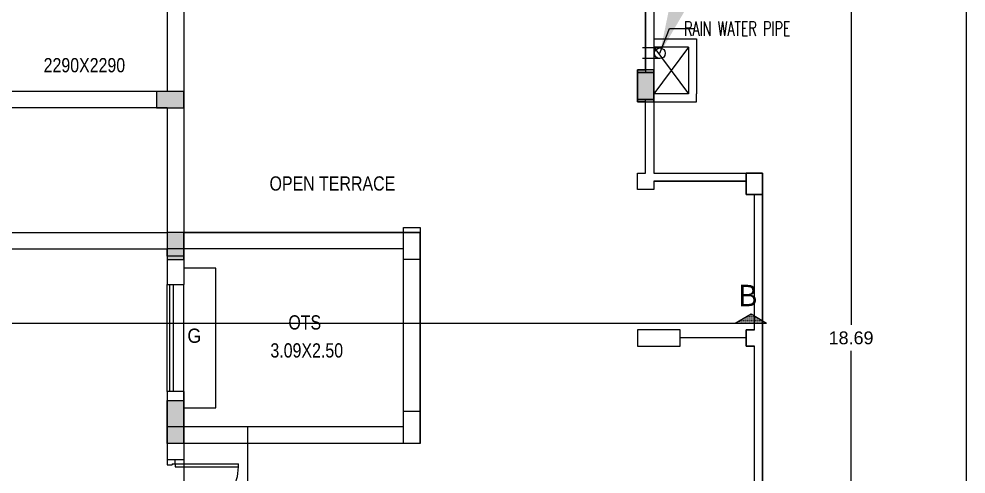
# Model space of a CAD drawing. Header units: metres. Extents: x 10 to 343, y 349 to 530.
# Drawn here: x 289.55 to 302.83, y 435.27 to 441.66 of the extents above; entities that cross this region are included whole.
import ezdxf

# ---------------------------------------------------------------- set-up
doc = ezdxf.new("R2010")
doc.units = ezdxf.units.M
for name, pattern in [('CENTER2', [1.125, 0.75, -0.125, 0.125, -0.125]), ('DASHED2', [0.375, 0.25, -0.125]), ('HIDDEN', [0.375, 0.25, -0.125])]:
    doc.linetypes.add(name, pattern=pattern)
doc.layers.add('BLK_2_FLR_5_ROOF_AREA', color=54, linetype='Continuous')
doc.styles.add('m', font='micross.ttf', dxfattribs={"width": 0.9, "height": 350})
doc.styles.add('RS3', font='romans.shx', dxfattribs={"width": 0.75, "height": 200})
doc.styles.get("Standard").update_dxf_attribs({"font": 'arial.ttf'})
doc.styles.add('style1', font='micross.ttf')
doc.styles.add('style10', font='micross.ttf', dxfattribs={"width": 0.8, "height": 150})
doc.styles.add('style6', font='romans.shx', dxfattribs={"width": 0.8})
doc.dimstyles.new('1', dxfattribs={"dimtxt": 2, "dimasz": 100, "dimexe": 100, "dimexo": 0, "dimgap": 50, "dimtad": 1, "dimdec": 0, "dimzin": 3, "dimdsep": 46, "dimtxsty": 'RS3', "dimblk": 'ARCHTICK', "dimcen": 150, "dimdle": 100, "dimclrd": 256, "dimclre": 256, "dimclrt": 6, "dimadec": 0, "dimazin": 0, "dimtfac": 1, "dimtdec": 0, "dimtmove": 2, "dimatfit": 3, "dimfxl": 0, "dimlwd": -1, "dimlwe": -1, "dimarcsym": 0})
doc.dimstyles.get("Standard").update_dxf_attribs({"dimtxt": 0.18, "dimasz": 0.18, "dimexe": 0.18, "dimexo": 0.0625, "dimgap": 0.09, "dimtad": 0, "dimtih": 1, "dimtoh": 1, "dimzin": 0, "dimdsep": 46, "dimtxsty": 'Standard', "dimcen": 0.09, "dimadec": 0, "dimazin": 0, "dimtfac": 1, "dimtofl": 0, "dimtmove": 0, "dimatfit": 3, "dimfxl": 0, "dimtolj": 1, "dimtzin": 0, "dimarcsym": 0})

# ---------------------------------------------------------------- blocks, each defined once
blk = doc.blocks.new('_ArchTick')
at = {"color": 0, "linetype": 'ByBlock', "const_width": 0.15}
blk.add_lwpolyline([(-0.5, -0.5), (0.5, 0.5)], dxfattribs=at)
blk = doc.blocks.new('*D36')
at = {"color": 0, "lineweight": -2, "ltscale": 400}
for p, q in [((299.897, 446.523), (301.398, 446.523)), ((301.218, 446.343), (301.218, 437.36)), ((301.218, 428.013), (301.218, 436.996)), ((299.897, 427.833), (301.398, 427.833))]:
    blk.add_line(p, q, dxfattribs=at)
at = {"color": 0, "ltscale": 400}
for points in [[(301.188, 446.343), (301.248, 446.343), (301.218, 446.523)], [(301.188, 428.013), (301.248, 428.013), (301.218, 427.833)]]:
    blk.add_solid(points, dxfattribs=at)
at = {"layer": 'Defpoints', "color": 0, "ltscale": 400}
for p in [(299.834, 446.523), (299.834, 427.833), (301.218, 427.833)]:
    blk.add_point(p, dxfattribs=at)
at = {"color": 0, "ltscale": 400, "insert": (301.218, 437.178), "char_height": 0.18, "attachment_point": 5}
blk.add_mtext('\\A1;18.69', dxfattribs=at)

msp = doc.modelspace()

# ---------------------------------------------------------------- hatches: boundary and pattern name
at = {"linetype": 'ByBlock'}
for points in [[(298.2212, 440.4926), (298.4512, 440.4926), (298.4512, 440.9426), (298.2212, 440.9426)], [(291.8562, 440.6376), (291.8562, 440.4076), (291.4762, 440.4076), (291.4762, 440.6376)], [(291.8562, 438.2776), (291.6262, 438.2776), (291.6262, 438.6576), (291.8562, 438.6576)], [(291.8562, 435.6976), (291.8562, 436.2976), (291.6262, 436.2976), (291.6262, 435.8126), (291.6262, 435.6976)]]:
    msp.add_hatch(color=256, dxfattribs=at).paths.add_polyline_path(points)
at = {"ltscale": 400}
h = msp.add_hatch(dxfattribs=at)
h.set_pattern_fill('DOTS', color=256, scale=0.1, style=0)
h.set_pattern_definition([(180, (204.086504, 454.785127), (-0.003125, 0.00625), [0, -0.00625])])
h.paths.add_polyline_path([(299.8161, 437.5124), (300.0294, 437.3814), (299.5899, 437.3814)])

# ---------------------------------------------------------------- linework, layer by layer
for p, q in [((291.8562, 443.1576), (291.8562, 437.9276)), ((291.6262, 442.9276), (291.6262, 440.6376)), ((298.5362, 441.2502), (298.2937, 441.2502)), ((298.5362, 441.1002), (298.2937, 441.1002)), ((291.6262, 440.6376), (289.3362, 440.6376)), ((291.6262, 440.4076), (289.3362, 440.4076)), ((291.6262, 440.4076), (291.6262, 437.9276)), ((291.6262, 438.6576), (291.6262, 438.4276)), ((291.8562, 438.6576), (291.6262, 438.6576)), ((291.8562, 438.4276), (291.8562, 438.6576)), ((295.1712, 438.6576), (291.8562, 438.6576)), ((295.1712, 435.6976), (295.1712, 438.6576)), ((291.8562, 438.4276), (291.6262, 438.4276)), ((291.6262, 438.3276), (291.6262, 438.4276)), ((291.8562, 438.3276), (291.8562, 438.4276)), ((294.9412, 438.4276), (291.8562, 438.4276)), ((294.9412, 435.9276), (294.9412, 438.4276)), ((291.8562, 438.3276), (291.6262, 438.3276)), ((291.6262, 436.4276), (291.6262, 437.9276)), ((291.6262, 437.9276), (291.8562, 437.9276)), ((291.6637, 436.4276), (291.6637, 437.9276)), ((291.7137, 436.4276), (291.7137, 437.9276)), ((291.8562, 436.4276), (291.8562, 437.9276)), ((291.6262, 436.4276), (291.6262, 435.4676)), ((291.6262, 436.4276), (291.6262, 435.6976)), ((291.8562, 436.4276), (291.6262, 436.4276)), ((291.8562, 436.4276), (291.8562, 435.4676)), ((291.8562, 435.6976), (291.8562, 436.4276)), ((291.6262, 435.6976), (291.6262, 435.9276)), ((291.8562, 435.9276), (291.6262, 435.9276)), ((291.8562, 435.9276), (291.8562, 435.6976)), ((294.9412, 435.9276), (291.8562, 435.9276)), ((295.1712, 435.6976), (291.8562, 435.6976)), ((291.8562, 435.4676), (291.6262, 435.4676))]:
    msp.add_line(p, q, dxfattribs=at)
for p, q in [((298.3362, 442.1276), (298.3362, 440.9074)), ((298.4512, 442.1276), (298.4512, 441.3776)), ((298.4512, 441.3776), (299.0512, 441.3776)), ((299.0512, 441.3776), (299.0512, 441.2626)), ((298.4512, 441.2626), (298.4512, 440.6076)), ((298.9362, 441.2626), (298.4512, 441.2626)), ((298.9362, 441.2626), (298.9362, 440.6076)), ((299.0512, 441.2626), (299.0512, 440.6076)), ((298.9362, 440.6076), (298.4512, 440.6076)), ((299.0512, 440.4926), (299.0512, 440.6076)), ((298.3362, 439.4926), (298.3362, 440.5274)), ((298.4512, 440.4926), (299.0512, 440.4926)), ((298.4512, 440.4926), (298.4512, 439.4926)), ((299.9762, 434.8626), (299.9762, 439.4926)), ((298.4512, 439.3776), (299.7462, 439.3776)), ((299.8612, 437.2926), (299.8612, 439.1926)), ((298.8212, 437.2926), (298.2212, 437.2926)), ((298.2212, 437.2926), (298.2212, 437.0626)), ((298.8212, 437.0626), (298.8212, 437.2926)), ((299.7462, 437.1776), (298.8212, 437.1776)), ((298.2212, 437.0626), (298.8212, 437.0626)), ((299.8612, 435.1626), (299.8612, 437.0626)), ((291.6262, 435.4676), (291.6262, 435.3982)), ((291.6262, 435.3982), (291.6957, 435.3982)), ((291.6957, 435.4121), (291.7373, 435.4121)), ((291.6957, 435.4121), (291.6957, 435.3982)), ((291.7373, 435.4121), (291.7373, 435.4676)), ((291.7373, 435.4121), (292.6272, 435.4121)), ((291.7373, 435.4121), (291.7373, 435.3704)), ((291.7373, 435.3704), (292.6262, 435.3704))]:
    msp.add_line(p, q)
at = {"linetype": 'Continuous', "ltscale": 300}
for p, q in [((298.9362, 441.2626), (298.4512, 440.6076)), ((298.4512, 441.2626), (298.9362, 440.6076))]:
    msp.add_line(p, q, dxfattribs=at)
at = {"linetype": 'DASHED2', "ltscale": 400}
for p, q in [((289.3362, 438.6576), (291.6262, 438.6576)), ((289.3362, 438.4276), (291.6262, 438.4276)), ((292.3062, 438.1576), (291.8562, 438.1576)), ((292.3062, 436.1976), (292.3062, 438.1576)), ((291.8562, 436.1976), (292.3062, 436.1976)), ((292.7562, 434.2376), (292.7562, 435.9276))]:
    msp.add_line(p, q, dxfattribs=at)
at = {"linetype": 'CENTER2', "ltscale": 400}
msp.add_line((300.0294, 437.3814), (279.6821, 437.3814), dxfattribs=at)
for points in [[(227.826, 479.8415), (302.8307, 479.8415), (302.8307, 423.3577), (227.826, 423.3577)], [(298.4512, 440.9074), (298.4512, 440.5274), (298.2212, 440.5274), (298.2212, 440.9074)], [(298.4512, 440.9074), (298.2212, 440.9074), (298.2212, 440.5274), (298.4512, 440.5274)], [(298.4512, 440.5274), (298.2212, 440.5274), (298.2212, 440.9074), (298.4512, 440.9074)], [(299.9762, 439.4926), (299.9762, 439.1926), (299.7462, 439.1926), (299.7462, 439.4926)], [(299.9762, 439.4926), (299.7462, 439.4926), (299.7462, 439.1926), (299.9762, 439.1926)], [(298.8212, 437.2926), (298.2212, 437.2926), (298.2212, 437.0626), (298.8212, 437.0626)]]:
    msp.add_lwpolyline(points, close=True)
for points in [[(291.8562, 443.0426), (291.8562, 438.6576), (295.1712, 438.6576), (295.1712, 435.6976), (291.8562, 435.6976)], [(299.8612, 435.1626), (299.8612, 437.0626), (299.7462, 437.0626), (299.7462, 437.2926), (299.8612, 437.2926), (299.8612, 439.1926), (299.7462, 439.1926), (299.7462, 439.3776), (298.4512, 439.3776), (298.4512, 439.2626), (298.2212, 439.2626), (298.2212, 439.4926), (298.3362, 439.4926), (298.3362, 440.4926), (298.2212, 440.4926), (298.2212, 440.9426), (298.3362, 440.9426), (298.3362, 442.1276)], [(298.4512, 439.3776), (298.4512, 439.2626), (298.2212, 439.2626), (298.2212, 439.4926), (298.3362, 439.4926)], [(298.4512, 439.4926), (299.9762, 439.4926)], [(299.7462, 439.2626), (299.7462, 439.2626), (299.7462, 439.3776)], [(299.8612, 437.2926), (299.7462, 437.2926), (299.7462, 437.0626), (299.8612, 437.0626)], [(291.8562, 435.6976), (291.8562, 434.2376)]]:
    msp.add_lwpolyline(points)
at = {"linetype": 'ByBlock'}
for points in [[(298.2212, 440.4926), (298.4512, 440.4926), (298.4512, 440.9426), (298.2212, 440.9426)], [(291.8562, 440.4076), (291.8562, 440.6376), (291.4762, 440.6376), (291.4762, 440.4076)], [(299.9762, 439.4926), (299.7462, 439.4926), (299.7462, 439.1926), (299.9762, 439.1926)], [(295.1712, 438.2776), (294.9412, 438.2776), (294.9412, 438.7276), (295.1712, 438.7276)], [(291.6262, 438.2776), (291.8562, 438.2776), (291.8562, 438.6576), (291.6262, 438.6576)], [(298.8212, 437.0626), (298.8212, 437.2926), (298.2212, 437.2926), (298.2212, 437.0626)], [(291.6262, 436.2976), (291.8562, 436.2976), (291.8562, 435.6976), (291.6262, 435.6976)], [(295.1712, 435.6976), (294.9412, 435.6976), (294.9412, 436.1476), (295.1712, 436.1476)]]:
    msp.add_lwpolyline(points, close=True, dxfattribs=at)
at = {"ltscale": 400}
msp.add_lwpolyline([(300.0294, 437.3814), (299.8161, 437.5124), (299.5899, 437.3814)], dxfattribs=at)
msp.add_circle((298.5362, 441.1752), 0.075, dxfattribs=at)
at = {"linetype": 'HIDDEN', "ltscale": 400}
msp.add_arc((291.7373, 435.4121), 0.8899, 267.31623, 360, dxfattribs=at)
at = {"layer": 'BLK_2_FLR_5_ROOF_AREA', "color": 54}
msp.add_lwpolyline([(280.9862, 434.8626), (280.9862, 439.4926), (282.5112, 439.4926), (282.5112, 442.1276), (281.9112, 442.1276), (281.9112, 443.9426), (282.5112, 443.9426), (282.5112, 446.5226), (282.5112, 446.5226), (288.2712, 446.5226), (288.2712, 443.1576), (292.6912, 443.1576), (292.6912, 446.5226), (298.4512, 446.5226), (298.4512, 443.9426), (299.0512, 443.9426), (299.0512, 442.1276), (298.4512, 442.1276), (298.4512, 439.4926), (299.9762, 439.4926), (299.9762, 434.8626)], dxfattribs=at)

# ---------------------------------------------------------------- texts
for s, height, style, width, p in [('RAIN WATER PIPE ', 0.2, 'style6', 0.65, (298.8742, 441.4215)), ('2290X2290', 0.2, 'm', 0.8, (289.8915, 440.9077)), ('OPEN TERRACE', 0.2, 'm', 0.8, (293.0604, 439.2468)), ('B ', 0.3, 'style10', 0.95, (299.6402, 437.6238)), ('OTS', 0.2, 'm', 0.8, (293.3249, 437.2963)), ('G', 0.2, 'style1', 0.9, (291.9079, 437.1091)), ('3.09X2.50', 0.2, 'm', 0.8, (293.0727, 436.9031))]:
    msp.add_text(s, height=height, dxfattribs=dict(style=style, width=width)).set_placement(p)

# ---------------------------------------------------------------- dimensions: what is measured, and where the dimension line sits
at = {"ltscale": 400}
dim = msp.add_aligned_dim(p1=(299.8344, 446.5226), p2=(299.8344, 427.8326), distance=1.3832, dimstyle='Standard', dxfattribs=at)
dim.commit()
dim.dimension.update_dxf_attribs({"geometry": '*D36', "text_midpoint": (301.2175, 437.1776)})

# ---------------------------------------------------------------- leaders
msp.add_leader([(298.5362, 441.1752), (298.6702, 441.5235), (299.0183, 441.5235)], dimstyle='1', override={"dimgap": 50, "dimtad": 0, "dimfxl": 200, "dimfxlon": 1}, dxfattribs=at)

doc.saveas('drawing.dxf')
